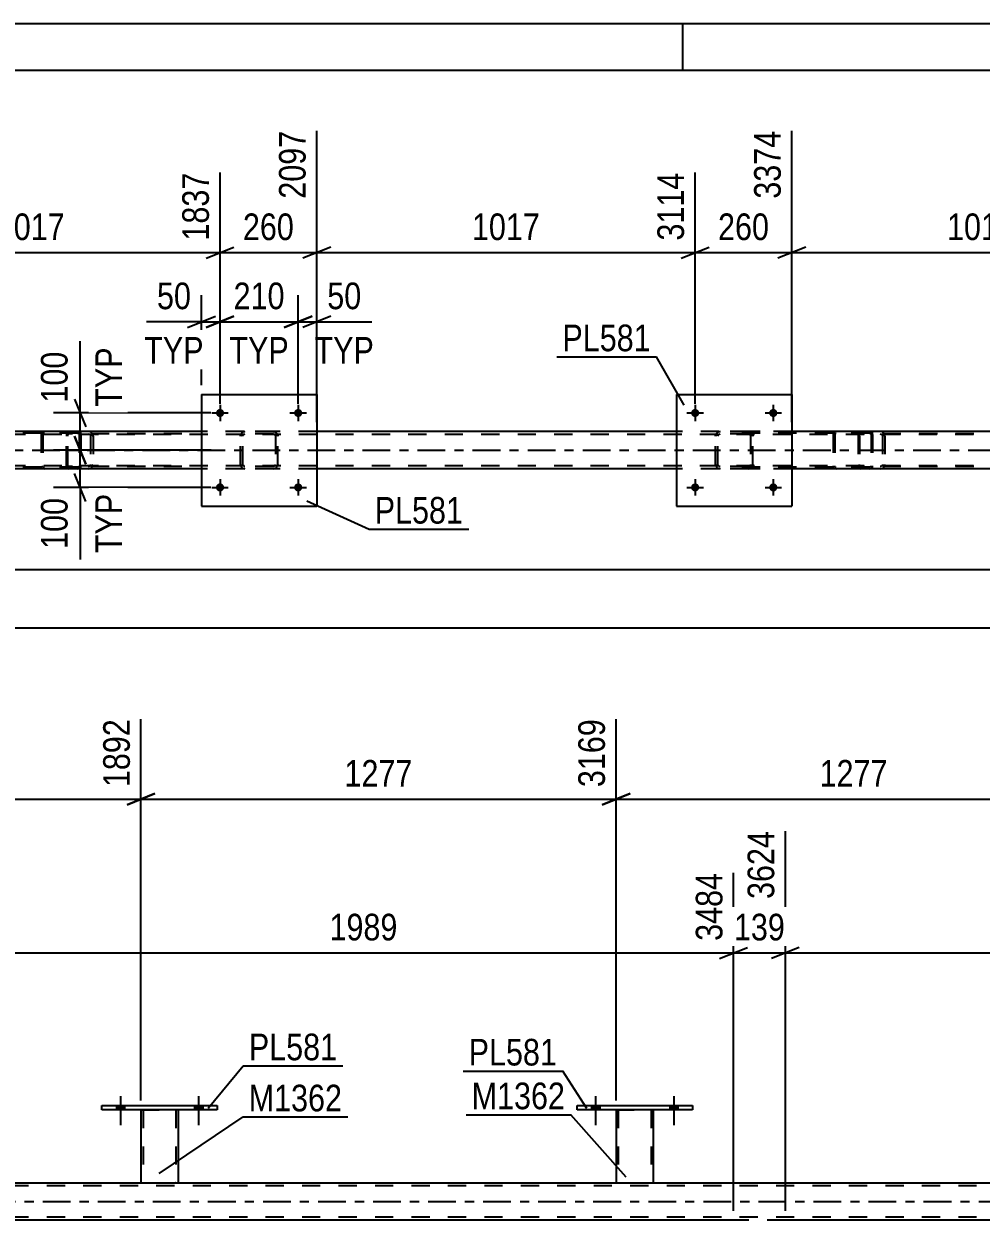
# Model space of a CAD drawing. Header units: millimetres. Extents: x 0 to 841, y 0 to 594.
# Drawn here: x 140.2 to 243.1, y 465.4 to 594 of the extents above; entities that cross this region are included whole.
import ezdxf

# ---------------------------------------------------------------- set-up
doc = ezdxf.new("R2010")
doc.units = ezdxf.units.MM
doc.linetypes.add('DXK_LINE_DOT2', pattern=[3.9198, 1.9599, -1.9599])
doc.linetypes.add('DXK_LINE_DOT3', pattern=[5.9187, 2.979, -0.9799, 0.9799, -0.9799])
doc.styles.add('Arial Narrow', font='ARIALN.TTF', dxfattribs={"height": 0.2})

# ---------------------------------------------------------------- blocks, each defined once
blk = doc.blocks.new('Unknown-318884897-1133')
at = {"color": 5, "linetype": 'Continuous'}
for p, q in [((841, 594), (0, 594)), ((211, 589), (211, 594)), ((836, 589), (5, 589))]:
    blk.add_line(p, q, dxfattribs=at)
blk = doc.blocks.new('Part-318884897-2905 - 2837')
at = {"color": 2, "linetype": 'Continuous'}
for p, q in [((159.24, 554.17), (159.24, 542.17)), ((159.24, 554.17), (171.64, 554.17)), ((171.64, 554.17), (171.64, 542.17)), ((159.24, 542.17), (171.64, 542.17))]:
    blk.add_line(p, q, dxfattribs=at)
blk = doc.blocks.new('Part-318884897-2926 - 2837')
at = {"color": 7, "linetype": 'DXK_LINE_DOT2'}
for p, q in [((214.52, 549.69), (214.56, 549.87)), ((214.56, 549.87), (214.52, 549.69)), ((214.52, 546.65), (214.52, 549.69)), ((214.76, 549.69), (214.78, 549.78)), ((214.76, 546.65), (214.76, 549.69)), ((214.78, 549.78), (214.83, 549.86)), ((214.82, 550.13), (215, 550.17)), ((215, 550.17), (214.82, 550.13)), ((214.83, 549.86), (214.91, 549.91)), ((214.91, 549.91), (215, 549.93)), ((218.04, 550.17), (215, 550.17)), ((218.04, 549.93), (215, 549.93)), ((218.04, 550.17), (218.22, 550.13)), ((218.22, 550.13), (218.04, 550.17)), ((218.04, 549.93), (218.13, 549.91)), ((218.13, 549.91), (218.21, 549.86)), ((218.21, 549.86), (218.26, 549.78)), ((218.26, 549.78), (218.28, 549.69)), ((218.28, 549.69), (218.28, 546.65)), ((218.48, 549.87), (218.52, 549.69)), ((218.52, 549.69), (218.48, 549.87)), ((218.52, 546.65), (218.52, 549.69)), ((214.56, 546.46), (214.52, 546.65)), ((214.52, 546.65), (214.56, 546.46)), ((214.78, 546.55), (214.76, 546.65)), ((214.83, 546.48), (214.78, 546.55)), ((218.26, 546.55), (218.21, 546.48)), ((218.28, 546.65), (218.26, 546.55)), ((218.52, 546.65), (218.48, 546.46)), ((218.48, 546.46), (218.52, 546.65)), ((215, 546.17), (214.82, 546.2)), ((214.82, 546.2), (215, 546.17)), ((214.91, 546.42), (214.83, 546.48)), ((215, 546.41), (214.91, 546.42)), ((218.04, 546.41), (215, 546.41)), ((218.04, 546.17), (215, 546.17)), ((218.13, 546.42), (218.04, 546.41)), ((218.22, 546.2), (218.04, 546.17)), ((218.04, 546.17), (218.22, 546.2)), ((218.21, 546.48), (218.13, 546.42))]:
    blk.add_line(p, q, dxfattribs=at)
at = {"color": 7, "linetype": 'DXK_LINE_DOT3'}
blk.add_line((216.52, 548.17), (216.52, 548.17), dxfattribs=at)
at = {"color": 7, "linetype": 'DXK_LINE_DOT2'}
for centre, start, end in [((215, 549.69), 112.5, 157.5), ((215, 549.69), 112.5, 157.5), ((218.04, 549.69), 22.5, 67.5), ((218.04, 549.69), 22.5, 67.5), ((215, 546.65), 202.5, 247.5), ((215, 546.65), 202.5, 247.5), ((218.04, 546.65), 292.5, 337.5), ((218.04, 546.65), 292.5, 337.5)]:
    blk.add_arc(centre, 0.48, start, end, dxfattribs=at)
blk = doc.blocks.new('Part-318884897-2931 - 2837')
at = {"color": 2, "linetype": 'Continuous'}
for p, q in [((210.32, 554.17), (210.32, 542.17)), ((210.32, 554.17), (222.72, 554.17)), ((222.72, 554.17), (222.72, 542.17)), ((210.32, 542.17), (222.72, 542.17))]:
    blk.add_line(p, q, dxfattribs=at)
blk = doc.blocks.new('Part-318884897-2932 - 2837')
at = {"color": 7, "linetype": 'DXK_LINE_DOT2'}
for p, q in [((163.44, 549.69), (163.48, 549.87)), ((163.48, 549.87), (163.44, 549.69)), ((163.44, 546.65), (163.44, 549.69)), ((163.68, 549.69), (163.7, 549.78)), ((163.68, 546.65), (163.68, 549.69)), ((163.7, 549.78), (163.75, 549.86)), ((163.74, 550.13), (163.92, 550.17)), ((163.92, 550.17), (163.74, 550.13)), ((163.75, 549.86), (163.83, 549.91)), ((163.83, 549.91), (163.92, 549.93)), ((166.96, 550.17), (163.92, 550.17)), ((166.96, 549.93), (163.92, 549.93)), ((166.96, 550.17), (167.14, 550.13)), ((167.14, 550.13), (166.96, 550.17)), ((166.96, 549.93), (167.05, 549.91)), ((167.05, 549.91), (167.13, 549.86)), ((167.13, 549.86), (167.18, 549.78)), ((167.18, 549.78), (167.2, 549.69)), ((167.2, 549.69), (167.2, 546.65)), ((167.4, 549.87), (167.44, 549.69)), ((167.44, 549.69), (167.4, 549.87)), ((167.44, 546.65), (167.44, 549.69)), ((163.48, 546.46), (163.44, 546.65)), ((163.44, 546.65), (163.48, 546.46)), ((163.7, 546.55), (163.68, 546.65)), ((163.75, 546.48), (163.7, 546.55)), ((167.18, 546.55), (167.13, 546.48)), ((167.2, 546.65), (167.18, 546.55)), ((167.44, 546.65), (167.4, 546.46)), ((167.4, 546.46), (167.44, 546.65)), ((163.92, 546.17), (163.74, 546.2)), ((163.74, 546.2), (163.92, 546.17)), ((163.83, 546.42), (163.75, 546.48)), ((163.92, 546.41), (163.83, 546.42)), ((166.96, 546.41), (163.92, 546.41)), ((166.96, 546.17), (163.92, 546.17)), ((167.05, 546.42), (166.96, 546.41)), ((167.14, 546.2), (166.96, 546.17)), ((166.96, 546.17), (167.14, 546.2)), ((167.13, 546.48), (167.05, 546.42))]:
    blk.add_line(p, q, dxfattribs=at)
at = {"color": 7, "linetype": 'DXK_LINE_DOT3'}
blk.add_line((165.44, 548.17), (165.44, 548.17), dxfattribs=at)
at = {"color": 7, "linetype": 'DXK_LINE_DOT2'}
for centre, start, end in [((163.92, 549.69), 112.5, 157.5), ((163.92, 549.69), 112.5, 157.5), ((166.96, 549.69), 22.5, 67.5), ((166.96, 549.69), 22.5, 67.5), ((163.92, 546.65), 202.5, 247.5), ((163.92, 546.65), 202.5, 247.5), ((166.96, 546.65), 292.5, 337.5), ((166.96, 546.65), 292.5, 337.5)]:
    blk.add_arc(centre, 0.48, start, end, dxfattribs=at)
blk = doc.blocks.new('Bolt-318884897-2891 - 2837')
at = {"linetype": 'Continuous'}
for points in [[(212.76, 544.17, -1), (211.88, 544.17, -1)], [(221.16, 544.17, -1), (220.28, 544.17, -1)]]:
    blk.add_hatch(color=1, dxfattribs=at).paths.add_polyline_path(points)
at = {"color": 1, "linetype": 'Continuous'}
for p, q in [((211.44, 544.17), (213.2, 544.17)), ((212.32, 545.05), (212.32, 543.29)), ((219.84, 544.17), (221.6, 544.17)), ((220.72, 545.05), (220.72, 543.29))]:
    blk.add_line(p, q, dxfattribs=at)
blk = doc.blocks.new('Bolt-318884897-2892 - 2837')
at = {"linetype": 'Continuous'}
for points in [[(212.76, 552.17, -1), (211.88, 552.17, -1)], [(221.16, 552.17, -1), (220.28, 552.17, -1)]]:
    blk.add_hatch(color=1, dxfattribs=at).paths.add_polyline_path(points)
at = {"color": 1, "linetype": 'Continuous'}
for p, q in [((212.32, 553.05), (212.32, 551.29)), ((220.72, 553.05), (220.72, 551.29)), ((211.44, 552.17), (213.2, 552.17)), ((219.84, 552.17), (221.6, 552.17))]:
    blk.add_line(p, q, dxfattribs=at)
blk = doc.blocks.new('Bolt-318884897-2893 - 2837')
at = {"linetype": 'Continuous'}
for points in [[(161.68, 544.17, -1), (160.8, 544.17, -1)], [(170.08, 544.17, -1), (169.2, 544.17, -1)]]:
    blk.add_hatch(color=1, dxfattribs=at).paths.add_polyline_path(points)
at = {"color": 1, "linetype": 'Continuous'}
for p, q in [((160.36, 544.17), (162.12, 544.17)), ((161.24, 545.05), (161.24, 543.29)), ((168.76, 544.17), (170.52, 544.17)), ((169.64, 545.05), (169.64, 543.29))]:
    blk.add_line(p, q, dxfattribs=at)
blk = doc.blocks.new('Bolt-318884897-2894 - 2837')
at = {"linetype": 'Continuous'}
for points in [[(161.68, 552.17, -1), (160.8, 552.17, -1)], [(170.08, 552.17, -1), (169.2, 552.17, -1)]]:
    blk.add_hatch(color=1, dxfattribs=at).paths.add_polyline_path(points)
at = {"color": 1, "linetype": 'Continuous'}
for p, q in [((161.24, 553.05), (161.24, 551.29)), ((169.64, 553.05), (169.64, 551.29)), ((160.36, 552.17), (162.12, 552.17)), ((168.76, 552.17), (170.52, 552.17))]:
    blk.add_line(p, q, dxfattribs=at)
blk = doc.blocks.new('Part-318884897-2957 - 2837')
at = {"color": 7, "linetype": 'DXK_LINE_DOT2'}
for p, q in [((231.06, 550.17), (215.73, 550.17)), ((231.06, 550.01), (215.73, 550.01)), ((227.17, 549.97), (227.14, 549.85)), ((227.14, 549.85), (227.14, 546.49)), ((227.32, 549.85), (227.33, 549.91)), ((227.32, 549.85), (227.32, 546.49)), ((227.33, 549.91), (227.36, 549.96)), ((227.49, 550.17), (227.35, 550.14)), ((227.36, 549.96), (227.42, 549.99)), ((227.42, 549.99), (227.49, 550.01)), ((231.19, 550.14), (231.06, 550.17)), ((231.06, 550.01), (231.13, 549.99)), ((231.13, 549.99), (231.15, 549.98)), ((231.15, 549.98), (231.18, 549.96)), ((231.18, 549.96), (231.22, 549.91)), ((231.22, 549.91), (231.23, 549.85)), ((231.23, 549.85), (231.23, 546.49)), ((231.4, 549.85), (231.38, 549.97)), ((231.4, 549.85), (231.4, 546.49)), ((231.06, 546.33), (215.73, 546.33)), ((231.06, 546.17), (215.73, 546.17)), ((227.14, 546.49), (227.17, 546.36)), ((227.33, 546.43), (227.32, 546.49)), ((227.36, 546.37), (227.33, 546.43)), ((227.35, 546.19), (227.49, 546.17)), ((227.36, 546.37), (227.4, 546.35)), ((227.4, 546.35), (227.42, 546.34)), ((227.42, 546.34), (227.49, 546.33)), ((231.13, 546.34), (231.06, 546.33)), ((231.06, 546.17), (231.19, 546.19)), ((231.18, 546.37), (231.13, 546.34)), ((231.22, 546.43), (231.18, 546.37)), ((231.23, 546.49), (231.22, 546.43)), ((231.38, 546.36), (231.4, 546.49))]:
    blk.add_line(p, q, dxfattribs=at)
for centre, start, end in [((227.47, 549.83), 110.7583, 155.68), ((231.07, 549.83), 24.32, 69.2417), ((227.47, 546.5), 204.32, 249.2417), ((231.07, 546.5), 290.7583, 335.68)]:
    blk.add_arc(centre, 0.331, start, end, dxfattribs=at)
blk = doc.blocks.new('Part-318884897-2975 - 2837')
at = {"color": 7, "linetype": 'DXK_LINE_DOT2'}
for p, q in [((145.93, 550.17), (130.6, 550.17)), ((145.93, 550.01), (130.6, 550.01)), ((142.04, 549.97), (142.01, 549.85)), ((142.01, 549.85), (142.01, 546.49)), ((142.18, 549.85), (142.19, 549.91)), ((142.18, 549.85), (142.18, 546.49)), ((142.19, 549.91), (142.23, 549.96)), ((142.35, 550.17), (142.22, 550.14)), ((142.23, 549.96), (142.29, 549.99)), ((142.29, 549.99), (142.35, 550.01)), ((146.06, 550.14), (145.93, 550.17)), ((145.93, 550.01), (145.99, 549.99)), ((145.99, 549.99), (146.02, 549.98)), ((146.02, 549.98), (146.05, 549.96)), ((146.05, 549.96), (146.08, 549.91)), ((146.08, 549.91), (146.1, 549.85)), ((146.1, 549.85), (146.1, 546.49)), ((146.27, 549.85), (146.24, 549.97)), ((146.27, 549.85), (146.27, 546.49)), ((145.93, 546.33), (130.6, 546.33)), ((145.93, 546.17), (130.6, 546.17)), ((142.01, 546.49), (142.04, 546.36)), ((142.19, 546.43), (142.18, 546.49)), ((142.23, 546.37), (142.19, 546.43)), ((142.22, 546.19), (142.35, 546.17)), ((142.23, 546.37), (142.26, 546.35)), ((142.26, 546.35), (142.29, 546.34)), ((142.29, 546.34), (142.35, 546.33)), ((145.99, 546.34), (145.93, 546.33)), ((145.93, 546.17), (146.06, 546.19)), ((146.05, 546.37), (145.99, 546.34)), ((146.08, 546.43), (146.05, 546.37)), ((146.1, 546.49), (146.08, 546.43)), ((146.24, 546.36), (146.27, 546.49))]:
    blk.add_line(p, q, dxfattribs=at)
for centre, start, end in [((142.34, 549.83), 110.7583, 155.68), ((145.94, 549.83), 24.32, 69.2417), ((142.34, 546.5), 204.32, 249.2417), ((145.94, 546.5), 290.7583, 335.68)]:
    blk.add_arc(centre, 0.331, start, end, dxfattribs=at)
blk = doc.blocks.new('Part-318884897-2982 - 2837')
at = {"color": 7, "linetype": 'DXK_LINE_DOT2'}
for p, q in [((144.74, 549.87), (144.72, 549.69)), ((144.72, 546.65), (144.72, 549.69)), ((144.8, 550.03), (144.74, 549.87)), ((144.89, 550.13), (144.8, 550.03)), ((144.86, 549.69), (144.87, 549.78)), ((144.86, 546.65), (144.86, 549.69)), ((144.87, 549.78), (144.9, 549.86)), ((144.99, 550.17), (144.89, 550.13)), ((144.9, 549.86), (144.94, 549.91)), ((144.94, 549.91), (144.99, 549.93)), ((157.15, 550.17), (144.99, 550.17)), ((157.15, 549.93), (144.99, 549.93)), ((146.27, 549.93), (146.27, 550.17)), ((147.27, 550.13), (147.08, 550.17)), ((147.08, 549.93), (147.18, 549.91)), ((147.18, 549.91), (147.26, 549.86)), ((147.26, 549.86), (147.31, 549.78)), ((147.31, 549.78), (147.33, 549.69)), ((147.33, 549.69), (147.33, 546.65)), ((147.57, 549.77), (147.55, 549.87)), ((147.59, 549.69), (147.57, 549.77)), ((147.59, 549.69), (147.59, 546.65)), ((144.74, 546.46), (144.72, 546.65)), ((144.87, 546.55), (144.86, 546.65)), ((144.88, 546.51), (144.87, 546.55)), ((147.31, 546.55), (147.26, 546.48)), ((147.33, 546.65), (147.31, 546.55)), ((147.55, 546.46), (147.57, 546.58)), ((147.57, 546.58), (147.59, 546.65)), ((144.79, 546.34), (144.74, 546.46)), ((144.8, 546.31), (144.79, 546.34)), ((144.8, 546.31), (144.89, 546.2)), ((144.9, 546.48), (144.88, 546.51)), ((144.89, 546.2), (144.99, 546.17)), ((144.94, 546.42), (144.9, 546.48)), ((144.99, 546.41), (144.94, 546.42)), ((157.15, 546.41), (144.99, 546.41)), ((157.15, 546.17), (144.99, 546.17)), ((146.27, 546.17), (146.27, 546.41)), ((147.18, 546.42), (147.08, 546.41)), ((147.08, 546.17), (147.27, 546.2)), ((147.26, 546.48), (147.18, 546.42))]:
    blk.add_line(p, q, dxfattribs=at)
for centre, start, end in [((147.1, 549.67), 23.8494, 68.8059), ((147.1, 546.66), 291.1941, 336.1506)]:
    blk.add_arc(centre, 0.492, start, end, dxfattribs=at)
blk = doc.blocks.new('Part-318884897-2997 - 2837')
at = {"color": 7, "linetype": 'DXK_LINE_DOT2'}
for p, q in [((229.88, 549.87), (229.85, 549.69)), ((229.85, 549.69), (229.85, 546.65)), ((229.93, 550.03), (229.88, 549.87)), ((230.02, 550.13), (229.93, 550.03)), ((229.99, 549.69), (230, 549.78)), ((229.99, 549.69), (229.99, 546.65)), ((230, 549.78), (230.03, 549.86)), ((230.13, 550.17), (230.02, 550.13)), ((230.03, 549.86), (230.07, 549.91)), ((230.07, 549.91), (230.13, 549.93)), ((242.28, 550.17), (230.13, 550.17)), ((242.28, 549.93), (230.13, 549.93)), ((231.4, 549.93), (231.4, 550.17)), ((232.41, 550.13), (232.22, 550.17)), ((232.22, 549.93), (232.31, 549.91)), ((232.31, 549.91), (232.39, 549.86)), ((232.39, 549.86), (232.45, 549.78)), ((232.45, 549.78), (232.47, 549.69)), ((232.47, 549.69), (232.47, 546.65)), ((232.7, 549.77), (232.68, 549.87)), ((232.72, 549.69), (232.7, 549.77)), ((232.72, 549.69), (232.72, 546.65)), ((229.85, 546.65), (229.88, 546.46)), ((230, 546.55), (229.99, 546.65)), ((230.02, 546.51), (230, 546.55)), ((232.45, 546.55), (232.39, 546.48)), ((232.47, 546.65), (232.45, 546.55)), ((232.68, 546.46), (232.71, 546.58)), ((232.71, 546.58), (232.72, 546.65)), ((229.88, 546.46), (229.93, 546.31)), ((229.93, 546.31), (230.02, 546.2)), ((230.03, 546.48), (230.02, 546.51)), ((230.02, 546.2), (230.13, 546.17)), ((230.07, 546.42), (230.03, 546.48)), ((230.13, 546.41), (230.07, 546.42)), ((242.28, 546.41), (230.13, 546.41)), ((242.28, 546.17), (230.13, 546.17)), ((231.4, 546.17), (231.4, 546.41)), ((232.31, 546.42), (232.22, 546.41)), ((232.22, 546.17), (232.41, 546.2)), ((232.39, 546.48), (232.31, 546.42))]:
    blk.add_line(p, q, dxfattribs=at)
for centre, start, end in [((232.23, 549.67), 23.8494, 68.8059), ((232.23, 546.66), 291.1941, 336.1506)]:
    blk.add_arc(centre, 0.492, start, end, dxfattribs=at)
blk = doc.blocks.new('Part-318884897-3047 - 2837')
at = {"color": 7, "linetype": 'DXK_LINE_DOT2'}
for p, q in [((751.81, 549.85), (87.78, 549.85)), ((171.64, 550.17), (159.24, 550.17)), ((222.72, 550.17), (210.32, 550.17)), ((751.81, 546.49), (87.78, 546.49)), ((171.64, 546.17), (159.24, 546.17)), ((222.72, 546.17), (210.32, 546.17))]:
    blk.add_line(p, q, dxfattribs=at)
at = {"color": 2, "linetype": 'Continuous'}
for p, q in [((159.24, 550.17), (120.56, 550.17)), ((210.32, 550.17), (171.64, 550.17)), ((261.4, 550.17), (222.72, 550.17)), ((159.24, 546.17), (120.56, 546.17)), ((210.32, 546.17), (171.64, 546.17)), ((261.4, 546.17), (222.72, 546.17))]:
    blk.add_line(p, q, dxfattribs=at)
at = {"color": 7, "linetype": 'DXK_LINE_DOT3'}
blk.add_line((87.78, 548.17), (751.81, 548.17), dxfattribs=at)
blk = doc.blocks.new('Bolt-318884897-4096 - 3819')
at = {"linetype": 'Continuous'}
for points in [[(201.18, 477.24), (202.06, 477.24), (202.06, 477.72), (201.18, 477.72)], [(209.58, 477.24), (210.46, 477.24), (210.46, 477.72), (209.58, 477.72)]]:
    blk.add_hatch(color=1, dxfattribs=at).paths.add_polyline_path(points)
at = {"color": 1, "linetype": 'Continuous'}
for p, q in [((201.62, 478.72), (201.62, 475.6)), ((210.02, 478.72), (210.02, 475.6)), ((201.18, 477.72), (201.18, 477.24)), ((202.06, 477.72), (202.06, 477.24)), ((209.58, 477.72), (209.58, 477.24)), ((210.46, 477.72), (210.46, 477.24))]:
    blk.add_line(p, q, dxfattribs=at)
blk = doc.blocks.new('Part-318884897-3886 - 3819')
at = {"color": 2, "linetype": 'Continuous'}
for p, q in [((77.08, 469.4), (783.51, 469.4)), ((216.45, 465.4), (136.89, 465.4)), ((301.58, 465.4), (222.02, 465.4))]:
    blk.add_line(p, q, dxfattribs=at)
at = {"color": 7, "linetype": 'DXK_LINE_DOT2'}
for p, q in [((783.51, 469.08), (77.08, 469.08)), ((783.51, 465.72), (77.08, 465.72)), ((222.02, 465.4), (216.45, 465.4))]:
    blk.add_line(p, q, dxfattribs=at)
at = {"color": 7, "linetype": 'DXK_LINE_DOT3'}
blk.add_line((77.08, 467.4), (783.51, 467.4), dxfattribs=at)
blk = doc.blocks.new('Bolt-318884897-4077 - 3819')
at = {"linetype": 'Continuous'}
for points in [[(201.18, 477.24), (202.06, 477.24), (202.06, 477.72), (201.18, 477.72)], [(209.58, 477.24), (210.46, 477.24), (210.46, 477.72), (209.58, 477.72)]]:
    blk.add_hatch(color=1, dxfattribs=at).paths.add_polyline_path(points)
at = {"color": 1, "linetype": 'Continuous'}
for p, q in [((201.62, 478.72), (201.62, 475.6)), ((210.02, 478.72), (210.02, 475.6)), ((201.18, 477.72), (201.18, 477.24)), ((202.06, 477.72), (202.06, 477.24)), ((209.58, 477.72), (209.58, 477.24)), ((210.46, 477.72), (210.46, 477.24))]:
    blk.add_line(p, q, dxfattribs=at)
blk = doc.blocks.new('Bolt-318884897-4078 - 3819')
at = {"linetype": 'Continuous'}
for points in [[(150.1, 477.24), (150.98, 477.24), (150.98, 477.72), (150.1, 477.72)], [(158.5, 477.24), (159.38, 477.24), (159.38, 477.72), (158.5, 477.72)]]:
    blk.add_hatch(color=1, dxfattribs=at).paths.add_polyline_path(points)
at = {"color": 1, "linetype": 'Continuous'}
for p, q in [((150.54, 478.72), (150.54, 475.6)), ((158.94, 478.72), (158.94, 475.6)), ((150.1, 477.72), (150.1, 477.24)), ((150.98, 477.72), (150.98, 477.24)), ((158.5, 477.72), (158.5, 477.24)), ((159.38, 477.72), (159.38, 477.24))]:
    blk.add_line(p, q, dxfattribs=at)
blk = doc.blocks.new('Bolt-318884897-4079 - 3819')
at = {"linetype": 'Continuous'}
for points in [[(150.1, 477.24), (150.98, 477.24), (150.98, 477.72), (150.1, 477.72)], [(158.5, 477.24), (159.38, 477.24), (159.38, 477.72), (158.5, 477.72)]]:
    blk.add_hatch(color=1, dxfattribs=at).paths.add_polyline_path(points)
at = {"color": 1, "linetype": 'Continuous'}
for p, q in [((150.54, 478.72), (150.54, 475.6)), ((158.94, 478.72), (158.94, 475.6)), ((150.1, 477.72), (150.1, 477.24)), ((150.98, 477.72), (150.98, 477.24)), ((158.5, 477.72), (158.5, 477.24)), ((159.38, 477.72), (159.38, 477.24))]:
    blk.add_line(p, q, dxfattribs=at)
blk = doc.blocks.new('Part-318884897-4207 - 3819')
at = {"color": 2, "linetype": 'Continuous'}
for p, q in [((203.82, 477.24), (203.82, 469.4)), ((207.82, 477.24), (207.82, 469.4)), ((203.82, 469.4), (207.82, 469.4))]:
    blk.add_line(p, q, dxfattribs=at)
at = {"color": 7, "linetype": 'DXK_LINE_DOT2'}
for p, q in [((203.82, 477.24), (207.82, 477.24)), ((203.82, 477.24), (203.82, 477.24)), ((203.82, 477.24), (203.82, 477.24)), ((204.06, 477.24), (204.06, 469.4)), ((207.58, 477.24), (207.58, 469.4)), ((207.82, 477.24), (207.82, 477.24)), ((207.82, 477.24), (207.82, 477.24)), ((207.52, 469.4), (207.56, 469.4)), ((207.52, 469.4), (207.56, 469.4)), ((207.56, 469.4), (207.58, 469.4)), ((207.56, 469.4), (207.58, 469.4))]:
    blk.add_line(p, q, dxfattribs=at)
blk = doc.blocks.new('Part-318884897-4212 - 3819')
at = {"color": 2, "linetype": 'Continuous'}
for p, q in [((199.62, 477.72), (212.02, 477.72)), ((199.62, 477.24), (199.62, 477.72)), ((212.02, 477.24), (199.62, 477.24)), ((212.02, 477.72), (212.02, 477.24))]:
    blk.add_line(p, q, dxfattribs=at)
blk = doc.blocks.new('Part-318884897-4217 - 3819')
at = {"color": 2, "linetype": 'Continuous'}
for p, q in [((152.74, 477.24), (152.74, 469.4)), ((156.74, 477.24), (156.74, 469.4)), ((152.74, 469.4), (156.74, 469.4))]:
    blk.add_line(p, q, dxfattribs=at)
at = {"color": 7, "linetype": 'DXK_LINE_DOT2'}
for p, q in [((152.74, 477.24), (156.74, 477.24)), ((152.74, 477.24), (152.74, 477.24)), ((152.74, 477.24), (152.74, 477.24)), ((152.98, 477.24), (152.98, 469.4)), ((156.5, 477.24), (156.5, 469.4)), ((156.74, 477.24), (156.74, 477.24)), ((156.74, 477.24), (156.74, 477.24)), ((156.48, 469.4), (156.44, 469.4)), ((156.44, 469.4), (156.48, 469.4)), ((156.5, 469.4), (156.48, 469.4)), ((156.48, 469.4), (156.5, 469.4))]:
    blk.add_line(p, q, dxfattribs=at)
blk = doc.blocks.new('Part-318884897-4222 - 3819')
at = {"color": 2, "linetype": 'Continuous'}
for p, q in [((148.54, 477.72), (160.94, 477.72)), ((148.54, 477.24), (148.54, 477.72)), ((160.94, 477.24), (148.54, 477.24)), ((160.94, 477.72), (160.94, 477.24))]:
    blk.add_line(p, q, dxfattribs=at)
blk = doc.blocks.new('StraightDimension-318884897-3717 - 2837')
at = {"color": 7, "linetype": 'Continuous'}
for p, q in [((169.64, 553.17), (169.64, 564.83)), ((171.64, 555.17), (171.64, 564.83)), ((168.14, 561.38), (171.14, 562.58)), ((169.64, 561.98), (171.64, 561.98)), ((173.14, 562.58), (170.14, 561.38)), ((171.64, 561.98), (177.55, 561.98)), ((171.64, 561.98), (177.55, 561.98))]:
    blk.add_line(p, q, dxfattribs=at)
at = {"color": 0}
blk.add_wipeout([(177.02, 562.73), (177.02, 566.93), (172.17, 566.93), (172.17, 562.73)], dxfattribs=at)
at = {"color": 0, "linetype": 'Continuous'}
blk.add_wipeout([(178.39, 556.88), (178.39, 561.08), (170.8, 561.08), (170.8, 556.88)], dxfattribs=at)
at = {"color": 3, "style": 'Arial Narrow'}
blk.add_text('50', height=2.863, dxfattribs=at).set_placement((172.77, 563.33))
at = {"color": 3, "linetype": 'Continuous', "style": 'Arial Narrow'}
blk.add_text('TYP', height=2.863, dxfattribs=at).set_placement((171.4, 557.48))
blk = doc.blocks.new('StraightDimension-318884897-3783 - 2837')
at = {"color": 7, "linetype": 'Continuous'}
for p, q in [((145.6, 549.67), (146.8, 546.67)), ((160.27, 548.17), (143.35, 548.17)), ((146.2, 544.17), (146.2, 548.17)), ((146.8, 542.67), (145.6, 545.67)), ((160.24, 544.17), (143.35, 544.17)), ((146.2, 544.17), (146.2, 536.43)), ((146.2, 544.17), (146.2, 536.43))]:
    blk.add_line(p, q, dxfattribs=at)
at = {"color": 0, "linetype": 'Continuous'}
blk.add_wipeout([(151.3, 544.09), (147.1, 544.09), (147.1, 536.5), (151.3, 536.5)], dxfattribs=at)
at = {"color": 0}
blk.add_wipeout([(145.45, 543.64), (141.25, 543.64), (141.25, 536.96), (145.45, 536.96)], dxfattribs=at)
at = {"color": 3, "style": 'Arial Narrow'}
blk.add_text('100', height=2.863, rotation=90.0002, dxfattribs=at).set_placement((144.85, 537.56))
at = {"color": 3, "linetype": 'Continuous', "style": 'Arial Narrow'}
blk.add_text('TYP', height=2.863, rotation=90.0002, dxfattribs=at).set_placement((150.7, 537.1))
blk = doc.blocks.new('StraightDimension-318884897-3080 - 2837')
at = {"color": 7, "linetype": 'Continuous'}
blk.add_line((87.13, 529.08), (794.37, 529.08), dxfattribs=at)
blk = doc.blocks.new('StraightDimension-318884897-3444 - 2837')
at = {"color": 7, "linetype": 'Continuous'}
for p, q in [((120.56, 550.85), (120.56, 580.7)), ((161.24, 553.17), (161.24, 578.02)), ((122.06, 570.01), (119.06, 568.81)), ((159.74, 568.81), (162.74, 570.01)), ((120.56, 569.41), (161.24, 569.41))]:
    blk.add_line(p, q, dxfattribs=at)
at = {"color": 0}
blk.add_wipeout([(145.16, 570.16), (145.16, 574.36), (136.64, 574.36), (136.64, 570.16)], dxfattribs=at)
at = {"color": 3, "style": 'Arial Narrow'}
blk.add_text('1017', height=2.863, dxfattribs=at).set_placement((137.24, 570.76))
at = {"color": 0, "linetype": 'Continuous'}
blk.add_wipeout([(160.64, 578.62), (156.44, 578.62), (156.44, 570.11), (160.64, 570.11)], dxfattribs=at)
at = {"color": 3, "linetype": 'Continuous', "style": 'Arial Narrow'}
blk.add_text('1837', height=2.863, rotation=90.0002, dxfattribs=at).set_placement((160.04, 570.71))
blk = doc.blocks.new('StraightDimension-318884897-3457 - 2837')
at = {"color": 7, "linetype": 'Continuous'}
for p, q in [((171.64, 551.17), (171.64, 582.52)), ((161.24, 553.17), (161.24, 578.02)), ((159.74, 568.81), (162.74, 570.01)), ((173.14, 570.01), (170.14, 568.81)), ((161.24, 569.41), (171.64, 569.41))]:
    blk.add_line(p, q, dxfattribs=at)
at = {"color": 0}
blk.add_wipeout([(169.78, 570.16), (169.78, 574.36), (163.1, 574.36), (163.1, 570.16)], dxfattribs=at)
at = {"color": 3, "style": 'Arial Narrow'}
blk.add_text('260', height=2.863, dxfattribs=at).set_placement((163.7, 570.76))
at = {"color": 0, "linetype": 'Continuous'}
blk.add_wipeout([(171.04, 583.12), (166.84, 583.12), (166.84, 574.61), (171.04, 574.61)], dxfattribs=at)
at = {"color": 3, "linetype": 'Continuous', "style": 'Arial Narrow'}
blk.add_text('2097', height=2.863, rotation=90.0002, dxfattribs=at).set_placement((170.44, 575.21))
blk = doc.blocks.new('StraightDimension-318884897-3477 - 2837')
at = {"color": 7, "linetype": 'Continuous'}
for p, q in [((171.64, 551.17), (171.64, 582.52)), ((212.32, 553.17), (212.32, 578.02)), ((173.14, 570.01), (170.14, 568.81)), ((210.82, 568.81), (213.82, 570.01)), ((171.64, 569.41), (212.32, 569.41))]:
    blk.add_line(p, q, dxfattribs=at)
at = {"color": 0}
blk.add_wipeout([(196.24, 570.16), (196.24, 574.36), (187.72, 574.36), (187.72, 570.16)], dxfattribs=at)
at = {"color": 3, "style": 'Arial Narrow'}
blk.add_text('1017', height=2.863, dxfattribs=at).set_placement((188.32, 570.76))
at = {"color": 0, "linetype": 'Continuous'}
blk.add_wipeout([(211.72, 578.62), (207.52, 578.62), (207.52, 570.11), (211.72, 570.11)], dxfattribs=at)
at = {"color": 3, "linetype": 'Continuous', "style": 'Arial Narrow'}
blk.add_text('3114', height=2.863, rotation=90.0002, dxfattribs=at).set_placement((211.12, 570.71))
blk = doc.blocks.new('StraightDimension-318884897-3497 - 2837')
at = {"color": 7, "linetype": 'Continuous'}
for p, q in [((222.72, 551.17), (222.72, 582.52)), ((212.32, 553.17), (212.32, 578.02)), ((210.82, 568.81), (213.82, 570.01)), ((224.22, 570.01), (221.22, 568.81)), ((212.32, 569.41), (222.72, 569.41))]:
    blk.add_line(p, q, dxfattribs=at)
at = {"color": 0}
blk.add_wipeout([(220.86, 570.16), (220.86, 574.36), (214.18, 574.36), (214.18, 570.16)], dxfattribs=at)
at = {"color": 3, "style": 'Arial Narrow'}
blk.add_text('260', height=2.863, dxfattribs=at).set_placement((214.78, 570.76))
at = {"color": 0, "linetype": 'Continuous'}
blk.add_wipeout([(222.12, 583.12), (217.92, 583.12), (217.92, 574.61), (222.12, 574.61)], dxfattribs=at)
at = {"color": 3, "linetype": 'Continuous', "style": 'Arial Narrow'}
blk.add_text('3374', height=2.863, rotation=90.0002, dxfattribs=at).set_placement((221.52, 575.21))
blk = doc.blocks.new('StraightDimension-318884897-3517 - 2837')
at = {"color": 7, "linetype": 'Continuous'}
for p, q in [((222.72, 551.17), (222.72, 582.52)), ((263.4, 553.17), (263.4, 578.02)), ((224.22, 570.01), (221.22, 568.81)), ((261.9, 568.81), (264.9, 570.01)), ((222.72, 569.41), (263.4, 569.41))]:
    blk.add_line(p, q, dxfattribs=at)
at = {"color": 0}
blk.add_wipeout([(247.32, 570.16), (247.32, 574.36), (238.8, 574.36), (238.8, 570.16)], dxfattribs=at)
at = {"color": 3, "style": 'Arial Narrow'}
blk.add_text('1017', height=2.863, dxfattribs=at).set_placement((239.4, 570.76))
at = {"color": 0, "linetype": 'Continuous'}
blk.add_wipeout([(262.8, 578.62), (258.6, 578.62), (258.6, 570.11), (262.8, 570.11)], dxfattribs=at)
at = {"color": 3, "linetype": 'Continuous', "style": 'Arial Narrow'}
blk.add_text('4391', height=2.863, rotation=90.0002, dxfattribs=at).set_placement((262.2, 570.71))
blk = doc.blocks.new('StraightDimension-318884897-3648 - 2837')
at = {"color": 7, "linetype": 'Continuous'}
blk.add_line((87.77, 535.34), (793.73, 535.34), dxfattribs=at)
blk = doc.blocks.new('StraightDimension-318884897-3730 - 2837')
at = {"color": 7, "linetype": 'Continuous'}
for p, q in [((161.24, 553.17), (161.24, 564.83)), ((169.64, 553.17), (169.64, 564.83)), ((159.74, 561.38), (162.74, 562.58)), ((161.24, 561.98), (169.64, 561.98)), ((171.14, 562.58), (168.14, 561.38))]:
    blk.add_line(p, q, dxfattribs=at)
at = {"color": 0}
blk.add_wipeout([(168.78, 562.73), (168.78, 566.93), (162.1, 566.93), (162.1, 562.73)], dxfattribs=at)
at = {"color": 0, "linetype": 'Continuous'}
blk.add_wipeout([(169.23, 556.88), (169.23, 561.08), (161.65, 561.08), (161.65, 556.88)], dxfattribs=at)
at = {"color": 3, "style": 'Arial Narrow'}
blk.add_text('210', height=2.863, dxfattribs=at).set_placement((162.7, 563.33))
at = {"color": 3, "linetype": 'Continuous', "style": 'Arial Narrow'}
blk.add_text('TYP', height=2.863, dxfattribs=at).set_placement((162.25, 557.48))
blk = doc.blocks.new('StraightDimension-318884897-3746 - 2837')
at = {"color": 7, "linetype": 'Continuous'}
for p, q in [((159.24, 555.17), (159.24, 564.83)), ((161.24, 553.17), (161.24, 564.83)), ((159.24, 561.98), (153.33, 561.98)), ((159.24, 561.98), (153.33, 561.98)), ((157.74, 561.38), (160.74, 562.58)), ((159.24, 561.98), (161.24, 561.98)), ((162.74, 562.58), (159.74, 561.38))]:
    blk.add_line(p, q, dxfattribs=at)
at = {"color": 0}
blk.add_wipeout([(158.72, 562.73), (158.72, 566.93), (153.86, 566.93), (153.86, 562.73)], dxfattribs=at)
at = {"color": 0, "linetype": 'Continuous'}
blk.add_wipeout([(160.08, 556.88), (160.08, 561.08), (152.49, 561.08), (152.49, 556.88)], dxfattribs=at)
at = {"color": 3, "style": 'Arial Narrow'}
blk.add_text('50', height=2.863, dxfattribs=at).set_placement((154.46, 563.33))
at = {"color": 3, "linetype": 'Continuous', "style": 'Arial Narrow'}
blk.add_text('TYP', height=2.863, dxfattribs=at).set_placement((153.09, 557.48))
blk = doc.blocks.new('StraightDimension-318884897-3760 - 2837')
at = {"color": 7, "linetype": 'Continuous'}
for p, q in [((146.2, 552.17), (146.2, 559.9)), ((146.2, 552.17), (146.2, 559.9)), ((145.6, 553.67), (146.8, 550.67)), ((160.24, 552.17), (143.35, 552.17)), ((146.2, 548.17), (146.2, 552.17)), ((146.8, 546.67), (145.6, 549.67)), ((160.27, 548.17), (143.35, 548.17))]:
    blk.add_line(p, q, dxfattribs=at)
at = {"color": 0, "linetype": 'Continuous'}
blk.add_wipeout([(151.3, 559.83), (147.1, 559.83), (147.1, 552.24), (151.3, 552.24)], dxfattribs=at)
at = {"color": 0}
blk.add_wipeout([(145.45, 559.38), (141.25, 559.38), (141.25, 552.69), (145.45, 552.69)], dxfattribs=at)
at = {"color": 3, "style": 'Arial Narrow'}
blk.add_text('100', height=2.863, rotation=90.0002, dxfattribs=at).set_placement((144.85, 553.29))
at = {"color": 3, "linetype": 'Continuous', "style": 'Arial Narrow'}
blk.add_text('TYP', height=2.863, rotation=90.0002, dxfattribs=at).set_placement((150.7, 552.84))
blk = doc.blocks.new('StraightDimension-318884897-4586 - 3819')
at = {"color": 7, "linetype": 'Continuous'}
for p, q in [((136.89, 466.4), (136.89, 507.23)), ((216.45, 466.4), (216.45, 502.73)), ((138.39, 494.72), (135.39, 493.52)), ((136.89, 494.12), (216.45, 494.12)), ((214.95, 493.52), (217.95, 494.72))]:
    blk.add_line(p, q, dxfattribs=at)
at = {"color": 0}
blk.add_wipeout([(180.92, 494.87), (180.92, 499.07), (172.41, 499.07), (172.41, 494.87)], dxfattribs=at)
at = {"color": 3, "style": 'Arial Narrow'}
blk.add_text('1989', height=2.863, dxfattribs=at).set_placement((173.01, 495.47))
at = {"color": 0, "linetype": 'Continuous'}
blk.add_wipeout([(215.85, 503.33), (211.65, 503.33), (211.65, 494.82), (215.85, 494.82)], dxfattribs=at)
at = {"color": 3, "linetype": 'Continuous', "style": 'Arial Narrow'}
blk.add_text('3484', height=2.863, rotation=90.0002, dxfattribs=at).set_placement((215.25, 495.42))
blk = doc.blocks.new('StraightDimension-318884897-5104 - 3819')
at = {"color": 7, "linetype": 'Continuous'}
for p, q in [((152.74, 478.24), (152.74, 519.26)), ((101.66, 478.24), (101.66, 517.43)), ((103.16, 511.25), (100.16, 510.05)), ((101.66, 510.65), (152.74, 510.65)), ((151.24, 510.05), (154.24, 511.25))]:
    blk.add_line(p, q, dxfattribs=at)
at = {"color": 0}
blk.add_wipeout([(131.46, 511.4), (131.46, 515.6), (122.94, 515.6), (122.94, 511.4)], dxfattribs=at)
at = {"color": 3, "style": 'Arial Narrow'}
blk.add_text('1277', height=2.863, dxfattribs=at).set_placement((123.54, 512))
at = {"color": 0, "linetype": 'Continuous'}
blk.add_wipeout([(152.14, 519.86), (147.94, 519.86), (147.94, 511.35), (152.14, 511.35)], dxfattribs=at)
at = {"color": 3, "linetype": 'Continuous', "style": 'Arial Narrow'}
blk.add_text('1892', height=2.863, rotation=90.0002, dxfattribs=at).set_placement((151.54, 511.95))
blk = doc.blocks.new('StraightDimension-318884897-5114 - 3819')
at = {"color": 7, "linetype": 'Continuous'}
for p, q in [((152.74, 478.24), (152.74, 519.26)), ((203.82, 478.24), (203.82, 519.26)), ((154.24, 511.25), (151.24, 510.05)), ((152.74, 510.65), (203.82, 510.65)), ((202.32, 510.05), (205.32, 511.25))]:
    blk.add_line(p, q, dxfattribs=at)
at = {"color": 0}
blk.add_wipeout([(182.54, 511.4), (182.54, 515.6), (174.02, 515.6), (174.02, 511.4)], dxfattribs=at)
at = {"color": 3, "style": 'Arial Narrow'}
blk.add_text('1277', height=2.863, dxfattribs=at).set_placement((174.62, 512))
at = {"color": 0, "linetype": 'Continuous'}
blk.add_wipeout([(203.22, 519.86), (199.02, 519.86), (199.02, 511.35), (203.22, 511.35)], dxfattribs=at)
at = {"color": 3, "linetype": 'Continuous', "style": 'Arial Narrow'}
blk.add_text('3169', height=2.863, rotation=90.0002, dxfattribs=at).set_placement((202.62, 511.95))
blk = doc.blocks.new('StraightDimension-318884897-5124 - 3819')
at = {"color": 7, "linetype": 'Continuous'}
for p, q in [((203.82, 478.24), (203.82, 519.26)), ((254.9, 478.24), (254.9, 519.26)), ((205.32, 511.25), (202.32, 510.05)), ((203.82, 510.65), (254.9, 510.65)), ((253.4, 510.05), (256.4, 511.25))]:
    blk.add_line(p, q, dxfattribs=at)
at = {"color": 0}
blk.add_wipeout([(233.62, 511.4), (233.62, 515.6), (225.1, 515.6), (225.1, 511.4)], dxfattribs=at)
at = {"color": 3, "style": 'Arial Narrow'}
blk.add_text('1277', height=2.863, dxfattribs=at).set_placement((225.7, 512))
at = {"color": 0, "linetype": 'Continuous'}
blk.add_wipeout([(254.3, 519.86), (250.1, 519.86), (250.1, 511.35), (254.3, 511.35)], dxfattribs=at)
at = {"color": 3, "linetype": 'Continuous', "style": 'Arial Narrow'}
blk.add_text('4446', height=2.863, rotation=90.0002, dxfattribs=at).set_placement((253.7, 511.95))
blk = doc.blocks.new('StraightDimension-318884897-4548 - 3819')
at = {"color": 7, "linetype": 'Continuous'}
for p, q in [((222.02, 466.4), (222.02, 507.23)), ((301.58, 466.4), (301.58, 502.73)), ((223.52, 494.72), (220.52, 493.52)), ((222.02, 494.12), (301.58, 494.12)), ((300.08, 493.52), (303.08, 494.72))]:
    blk.add_line(p, q, dxfattribs=at)
at = {"color": 0}
blk.add_wipeout([(266.06, 494.87), (266.06, 499.07), (257.54, 499.07), (257.54, 494.87)], dxfattribs=at)
at = {"color": 3, "style": 'Arial Narrow'}
blk.add_text('1989', height=2.863, dxfattribs=at).set_placement((258.14, 495.47))
at = {"color": 0, "linetype": 'Continuous'}
blk.add_wipeout([(300.98, 503.33), (296.78, 503.33), (296.78, 494.82), (300.98, 494.82)], dxfattribs=at)
at = {"color": 3, "linetype": 'Continuous', "style": 'Arial Narrow'}
blk.add_text('5613', height=2.863, rotation=90.0002, dxfattribs=at).set_placement((300.38, 495.42))
blk = doc.blocks.new('StraightDimension-318884897-4567 - 3819')
at = {"color": 7, "linetype": 'Continuous'}
for p, q in [((222.02, 466.4), (222.02, 507.23)), ((216.45, 466.4), (216.45, 502.73)), ((214.95, 493.52), (217.95, 494.72)), ((216.45, 494.12), (222.02, 494.12)), ((223.52, 494.72), (220.52, 493.52))]:
    blk.add_line(p, q, dxfattribs=at)
at = {"color": 0}
blk.add_wipeout([(222.57, 494.87), (222.57, 499.07), (215.89, 499.07), (215.89, 494.87)], dxfattribs=at)
at = {"color": 3, "style": 'Arial Narrow'}
blk.add_text('139', height=2.863, dxfattribs=at).set_placement((216.49, 495.47))
at = {"color": 0, "linetype": 'Continuous'}
blk.add_wipeout([(221.42, 507.83), (217.22, 507.83), (217.22, 499.32), (221.42, 499.32)], dxfattribs=at)
at = {"color": 3, "linetype": 'Continuous', "style": 'Arial Narrow'}
blk.add_text('3624', height=2.863, rotation=90.0002, dxfattribs=at).set_placement((220.82, 499.92))
blk = doc.blocks.new('Mark-318884897-2927 - 2837')
at = {"color": 0}
blk.add_wipeout([(207.55, 558.81), (207.55, 561.81), (198.05, 561.81), (198.05, 558.81)], dxfattribs=at)
blk.add_wipeout([(207.55, 558.81), (207.55, 561.81), (198.05, 561.81), (198.05, 558.81)], dxfattribs=at)
at = {"color": 30, "linetype": 'Continuous'}
for p in [(197.45, 558.21), (211.15, 553.02)]:
    blk.add_line(p, (208.15, 558.21), dxfattribs=at)
at = {"color": 3, "style": 'Arial Narrow'}
blk.add_text('PL581', height=2.863, dxfattribs=at).set_placement((198.05, 558.81))
blk = doc.blocks.new('Mark-318884897-2901 - 2837')
at = {"color": 0}
blk.add_wipeout([(187.37, 540.28), (187.37, 543.28), (177.87, 543.28), (177.87, 540.28)], dxfattribs=at)
blk.add_wipeout([(187.37, 540.28), (187.37, 543.28), (177.87, 543.28), (177.87, 540.28)], dxfattribs=at)
at = {"color": 30, "linetype": 'Continuous'}
for p, q in [((170.58, 542.74), (177.27, 539.68)), ((177.27, 539.68), (187.97, 539.68))]:
    blk.add_line(p, q, dxfattribs=at)
at = {"color": 3, "style": 'Arial Narrow'}
blk.add_text('PL581', height=2.863, dxfattribs=at).set_placement((177.87, 540.28))
blk = doc.blocks.new('Mark-318884897-4213 - 3819')
at = {"color": 0}
blk.add_wipeout([(174.38, 477.09), (174.38, 480.09), (164.32, 480.09), (164.32, 477.09)], dxfattribs=at)
blk.add_wipeout([(174.38, 477.09), (174.38, 480.09), (164.32, 480.09), (164.32, 477.09)], dxfattribs=at)
at = {"color": 30, "linetype": 'Continuous'}
for p, q in [((154.69, 470.39), (163.72, 476.49)), ((163.72, 476.49), (174.98, 476.49))]:
    blk.add_line(p, q, dxfattribs=at)
at = {"color": 3, "style": 'Arial Narrow'}
blk.add_text('M1362', height=2.863, dxfattribs=at).set_placement((164.32, 477.09))
blk = doc.blocks.new('Mark-318884897-4203 - 3819')
at = {"color": 0}
blk.add_wipeout([(198.34, 477.32), (198.34, 480.32), (188.29, 480.32), (188.29, 477.32)], dxfattribs=at)
blk.add_wipeout([(198.34, 477.32), (198.34, 480.32), (188.29, 480.32), (188.29, 477.32)], dxfattribs=at)
at = {"color": 30, "linetype": 'Continuous'}
for p in [(187.69, 476.72), (204.92, 470.01)]:
    blk.add_line(p, (198.94, 476.72), dxfattribs=at)
at = {"color": 3, "style": 'Arial Narrow'}
blk.add_text('M1362', height=2.863, dxfattribs=at).set_placement((188.29, 477.32))
blk = doc.blocks.new('Mark-318884897-4208 - 3819')
at = {"color": 0}
blk.add_wipeout([(197.48, 482.02), (197.48, 485.02), (187.97, 485.02), (187.97, 482.02)], dxfattribs=at)
blk.add_wipeout([(197.48, 482.02), (197.48, 485.02), (187.97, 485.02), (187.97, 482.02)], dxfattribs=at)
at = {"color": 30, "linetype": 'Continuous'}
for p in [(187.37, 481.42), (200.66, 477.38)]:
    blk.add_line(p, (198.08, 481.42), dxfattribs=at)
at = {"color": 3, "style": 'Arial Narrow'}
blk.add_text('PL581', height=2.863, dxfattribs=at).set_placement((187.97, 482.02))
blk = doc.blocks.new('Mark-318884897-4218 - 3819')
at = {"color": 0}
blk.add_wipeout([(173.85, 482.58), (173.85, 485.58), (164.34, 485.58), (164.34, 482.58)], dxfattribs=at)
blk.add_wipeout([(173.85, 482.58), (173.85, 485.58), (164.34, 485.58), (164.34, 482.58)], dxfattribs=at)
at = {"color": 30, "linetype": 'Continuous'}
for p, q in [((159.96, 477.42), (163.74, 481.98)), ((163.74, 481.98), (174.45, 481.98))]:
    blk.add_line(p, q, dxfattribs=at)
at = {"color": 3, "style": 'Arial Narrow'}
blk.add_text('PL581', height=2.863, dxfattribs=at).set_placement((164.34, 482.58))

msp = doc.modelspace()

# ---------------------------------------------------------------- block references
for name in ['Unknown-318884897-1133', 'Part-318884897-2905 - 2837', 'Bolt-318884897-2894 - 2837', 'Part-318884897-2931 - 2837', 'Bolt-318884897-2892 - 2837', 'Part-318884897-3047 - 2837', 'Part-318884897-2975 - 2837', 'Part-318884897-2982 - 2837', 'Part-318884897-2932 - 2837', 'Part-318884897-2926 - 2837', 'Part-318884897-2957 - 2837', 'Part-318884897-2997 - 2837', 'Bolt-318884897-2893 - 2837', 'Bolt-318884897-2891 - 2837', 'Bolt-318884897-4078 - 3819', 'Bolt-318884897-4079 - 3819', 'Bolt-318884897-4096 - 3819', 'Bolt-318884897-4077 - 3819', 'Part-318884897-4222 - 3819', 'Part-318884897-4217 - 3819', 'Part-318884897-4212 - 3819', 'Part-318884897-4207 - 3819', 'Part-318884897-3886 - 3819']:
    msp.add_blockref(name, (0, 0))

# ---------------------------------------------------------------- next in the draw order: block references
for name in ['StraightDimension-318884897-3444 - 2837', 'StraightDimension-318884897-3717 - 2837', 'StraightDimension-318884897-3783 - 2837', 'StraightDimension-318884897-4586 - 3819']:
    msp.add_blockref(name, (0, 0))

# ---------------------------------------------------------------- next in the draw order: block references
for name in ['StraightDimension-318884897-3457 - 2837', 'StraightDimension-318884897-3080 - 2837', 'StraightDimension-318884897-5104 - 3819']:
    msp.add_blockref(name, (0, 0))

# ---------------------------------------------------------------- next in the draw order: block references
for name in ['StraightDimension-318884897-3477 - 2837', 'StraightDimension-318884897-3648 - 2837', 'StraightDimension-318884897-5114 - 3819']:
    msp.add_blockref(name, (0, 0))

# ---------------------------------------------------------------- next in the draw order: block references
for name in ['StraightDimension-318884897-3497 - 2837', 'StraightDimension-318884897-3730 - 2837', 'Mark-318884897-2901 - 2837', 'StraightDimension-318884897-5124 - 3819', 'Mark-318884897-4213 - 3819']:
    msp.add_blockref(name, (0, 0))

# ---------------------------------------------------------------- next in the draw order: block references
for name in ['StraightDimension-318884897-3517 - 2837', 'StraightDimension-318884897-3746 - 2837', 'Mark-318884897-2927 - 2837', 'StraightDimension-318884897-4548 - 3819', 'Mark-318884897-4218 - 3819', 'Mark-318884897-4203 - 3819']:
    msp.add_blockref(name, (0, 0))

# ---------------------------------------------------------------- next in the draw order: block references
for name in ['StraightDimension-318884897-3760 - 2837', 'StraightDimension-318884897-4567 - 3819', 'Mark-318884897-4208 - 3819']:
    msp.add_blockref(name, (0, 0))

doc.saveas('drawing.dxf')
